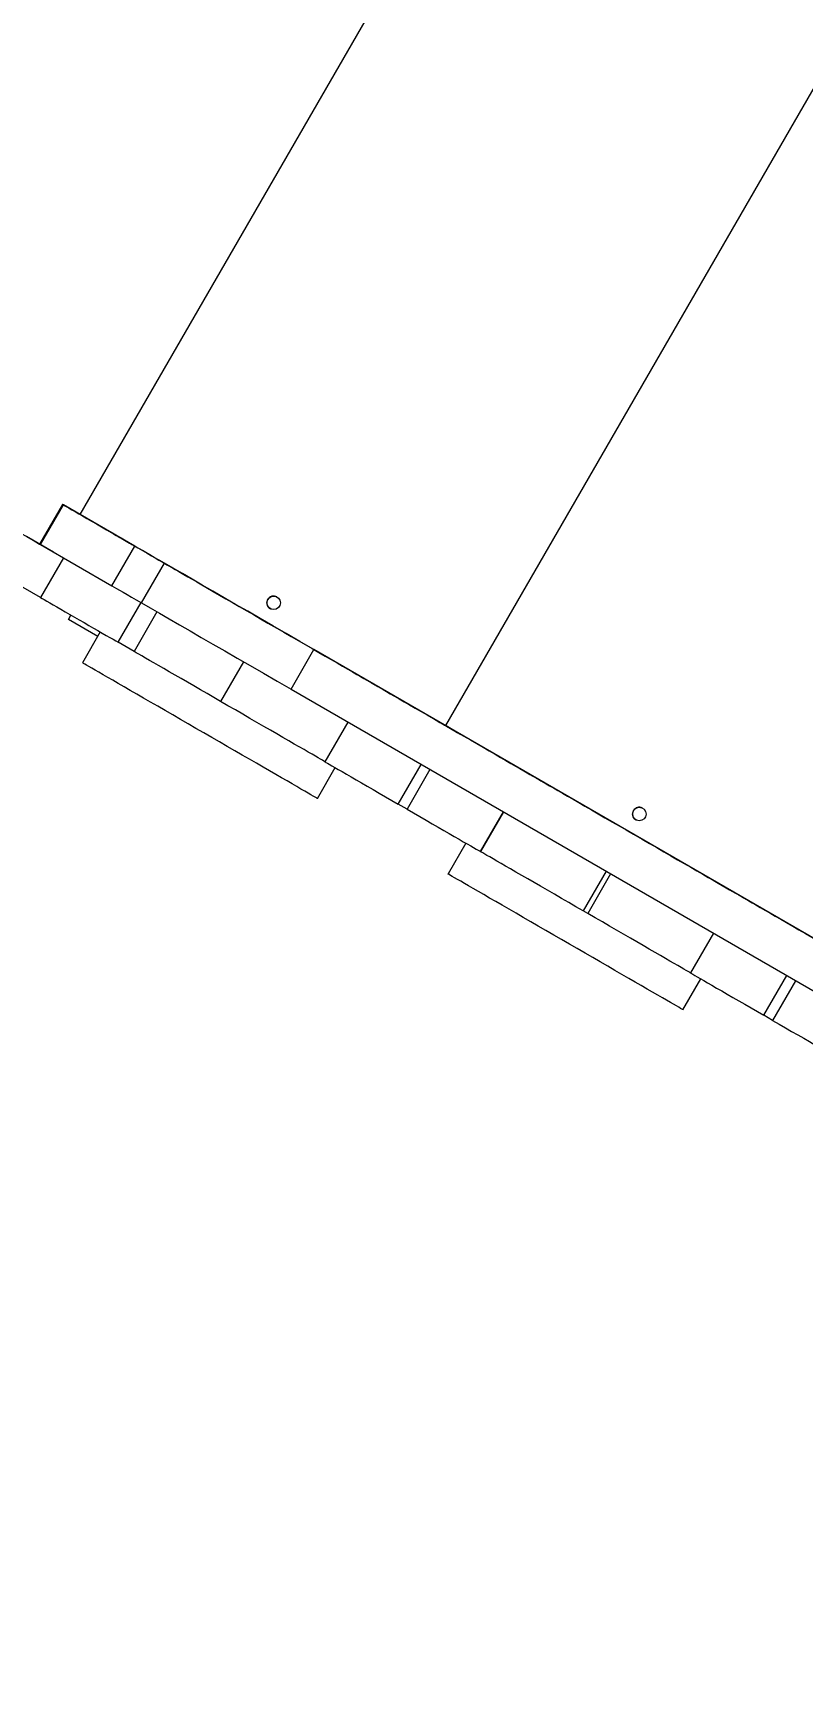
# Model space of a CAD drawing. Header units: millimetres. Extents: x -6431 to 4834, y -6422 to 4807.
# Drawn here: x -1316 to -862, y 1842 to 2816 of the extents above; entities that cross this region are included whole.
import ezdxf

# ---------------------------------------------------------------- set-up
doc = ezdxf.new("R2010")
doc.units = ezdxf.units.MM
for name, color, linetype in [('DIKOM_ОБЪЕКТ', 7, 'Continuous'), ('DIKOM_РАЗМЕР_ЗОНА', 7, 'Continuous'), ('DIKOM_РАЗМЕР_ОБЪЕКТА', 7, 'Continuous')]:
    doc.layers.add(name, color=color, linetype=linetype)
doc.styles.add('style1', font='arial.ttf', dxfattribs={"width": 0.8})
doc.dimstyles.new('1-50', dxfattribs={"dimtxt": 300, "dimasz": 200, "dimexe": 100, "dimexo": 0, "dimgap": 100, "dimtad": 0, "dimdec": 0, "dimtxsty": 'style1', "dimcen": 0, "dimclrd": 7, "dimclre": 7, "dimadec": 1, "dimazin": 2, "dimtfac": 1, "dimtdec": 0, "dimtmove": 1, "dimatfit": 3, "dimfxl": 0, "dimlwd": 25, "dimlwe": 18, "dimarcsym": 0})

# ---------------------------------------------------------------- blocks, each defined once
blk = doc.blocks.new('*D14')
at = {"layer": 'Defpoints', "color": 0, "transparency": 16777216}
for p in [(-4591.6, 3116.88), (-1009.02, 3116.88), (-855.67, -3383.04)]:
    blk.add_point(p, dxfattribs=at)
at = {"layer": 'DIKOM_РАЗМЕР_ОБЪЕКТА', "color": 7, "lineweight": 18, "transparency": 16777216}
for p, q in [((-1009.02, 3116.88), (-4691.6, 3116.88)), ((-855.67, -3383.04), (-4691.6, -3383.04))]:
    blk.add_line(p, q, dxfattribs=at)
at = {"layer": 'DIKOM_РАЗМЕР_ОБЪЕКТА', "color": 7, "lineweight": 25, "transparency": 16777216}
for p, q in [((-4591.6, 2916.88), (-4591.6, 1246.23)), ((-4591.6, -3183.04), (-4591.6, 329.02))]:
    blk.add_line(p, q, dxfattribs=at)
at = {"layer": 'DIKOM_РАЗМЕР_ОБЪЕКТА', "color": 7, "transparency": 16777216}
for points in [[(-4624.93, 2916.88), (-4558.27, 2916.88), (-4591.6, 3116.88)], [(-4624.93, -3183.04), (-4558.27, -3183.04), (-4591.6, -3383.04)]]:
    blk.add_solid(points, dxfattribs=at)
at = {"layer": 'DIKOM_РАЗМЕР_ОБЪЕКТА', "color": 0, "transparency": 16777216, "insert": (-4591.6, 787.62), "char_height": 300, "attachment_point": 5, "rotation": 90, "style": 'style1'}
blk.add_mtext('6500', dxfattribs=at)
blk = doc.blocks.new('*D15')
at = {"layer": 'Defpoints', "color": 0, "transparency": 16777216}
for p in [(-6233.64, 4807.32), (-1204.89, 4807.32), (-909.67, -5506.57)]:
    blk.add_point(p, dxfattribs=at)
at = {"layer": 'DIKOM_РАЗМЕР_ЗОНА', "color": 7, "lineweight": 18, "transparency": 16777216}
for p, q in [((-1204.89, 4807.32), (-6333.64, 4807.32)), ((-909.67, -5506.57), (-6333.64, -5506.57))]:
    blk.add_line(p, q, dxfattribs=at)
at = {"layer": 'DIKOM_РАЗМЕР_ЗОНА', "color": 7, "lineweight": 25, "transparency": 16777216}
for p, q in [((-6233.64, 4607.32), (-6233.64, 1218.51)), ((-6233.64, -5306.57), (-6233.64, 138.73))]:
    blk.add_line(p, q, dxfattribs=at)
at = {"layer": 'DIKOM_РАЗМЕР_ЗОНА', "color": 7, "transparency": 16777216}
for points in [[(-6266.98, 4607.32), (-6200.31, 4607.32), (-6233.64, 4807.32)], [(-6266.98, -5306.57), (-6200.31, -5306.57), (-6233.64, -5506.57)]]:
    blk.add_solid(points, dxfattribs=at)
at = {"layer": 'DIKOM_РАЗМЕР_ЗОНА', "color": 0, "transparency": 16777216, "insert": (-6233.64, 678.62), "char_height": 300, "attachment_point": 5, "rotation": 90, "style": 'style1'}
blk.add_mtext('10300', dxfattribs=at)

msp = doc.modelspace()

# ---------------------------------------------------------------- linework, layer by layer
at = {"layer": 'DIKOM_ОБЪЕКТ', "color": 7, "linetype": 'Continuous', "lineweight": 15}
for p, q in [((-992.72, 3045.12), (-1288.72, 2532.43)), ((-777.09, 2920.62), (-1073.09, 2407.94)), ((-1299.03, 2538.38), (-1312.53, 2515)), ((-1311.97, 2514.68), (-1298.47, 2538.06)), ((-1256.35, 2513.74), (-1298.47, 2538.06)), ((-1304.27, 2510.23), (-1320.3, 2519.49)), ((-1311.97, 2514.68), (-1269.85, 2490.36)), ((-1269.85, 2490.36), (-1256.35, 2513.74)), ((-1298.5, 2506.9), (-1312, 2483.52)), ((-1252.42, 2480.3), (-1238.92, 2503.68)), ((-1312, 2483.52), (-1333.81, 2496.11)), ((-1235.04, 2501.44), (-1235.05, 2501.44)), ((-1235.04, 2501.44), (-1235.04, 2501.44)), ((-1235.04, 2501.44), (-1235.04, 2501.44)), ((-1266.16, 2457.05), (-1252.66, 2480.43)), ((-1243.31, 2475.04), (-1256.81, 2451.65)), ((-1295.53, 2470.54), (-1294.03, 2473.14)), ((-1278.25, 2460.57), (-1295.53, 2470.54)), ((-1177.9, 2468.44), (-1172.7, 2465.44)), ((-1276.75, 2463.17), (-1287.25, 2444.98)), ((-1256.81, 2451.65), (-1266.16, 2457.05)), ((-1192.29, 2445.58), (-1205.79, 2422.2)), ((-1164.21, 2429.37), (-1150.71, 2452.75)), ((-546.22, 2103.75), (-1150.71, 2452.75)), ((-1164.21, 2429.37), (-559.72, 2080.36)), ((-1115.54, 2432.44), (-1115.54, 2432.44)), ((-1130.78, 2410.06), (-1144.28, 2386.68)), ((-1068.77, 2405.44), (-1066.17, 2403.94)), ((-1148.69, 2364.98), (-1138.19, 2383.17)), ((-1100.98, 2361.68), (-1087.48, 2385.06)), ((-1082.28, 2382.06), (-1095.78, 2358.68)), ((-1019.41, 2376.94), (-1019.43, 2376.95)), ((-1019.41, 2376.94), (-1019.41, 2376.94)), ((-1095.78, 2358.68), (-1100.98, 2361.68)), ((-1052.48, 2333.68), (-1038.98, 2357.06)), ((-1038.98, 2357.06), (-1052.48, 2333.68)), ((-1061.13, 2338.67), (-1071.63, 2320.49)), ((-962.27, 2343.96), (-957.08, 2340.96)), ((-1052.48, 2333.68), (-1052.48, 2333.68)), ((-978.35, 2322.06), (-991.85, 2298.68)), ((-975.75, 2320.56), (-989.25, 2297.18)), ((-899.92, 2307.95), (-899.92, 2307.95)), ((-989.25, 2297.18), (-991.85, 2298.68)), ((-915.15, 2285.57), (-928.65, 2262.19)), ((-885.36, 2237.19), (-871.86, 2260.57)), ((-933.06, 2240.49), (-922.56, 2258.67)), ((-866.66, 2257.57), (-880.16, 2234.19)), ((-880.16, 2234.19), (-885.36, 2237.19))]:
    msp.add_line(p, q, dxfattribs=at)
at = {"layer": 'DIKOM_ОБЪЕКТ', "color": 7, "linetype": 'Continuous', "lineweight": 15, "flags": 128}
for points in [[(-1345.51, 2534.04), (-1345.36, 2533.95), (-1344.88, 2533.68), (-1344.09, 2533.22), (-1343, 2532.59), (-1341.59, 2531.78), (-1339.88, 2530.79), (-1337.88, 2529.64), (-1335.59, 2528.31), (-1333.02, 2526.83), (-1330.18, 2525.19), (-1327.08, 2523.4), (-1323.73, 2521.47), (-1320.14, 2519.4), (-1316.34, 2517.2), (-1312.53, 2515)], [(-1298.47, 2538.06), (-1298.9, 2538.31), (-1299.03, 2538.38), (-1298.85, 2538.28), (-1298.36, 2538), (-1297.58, 2537.54), (-1296.49, 2536.92), (-1295.13, 2536.13), (-1293.5, 2535.19), (-1291.61, 2534.1), (-1289.48, 2532.87), (-1287.14, 2531.52), (-1284.61, 2530.06), (-1281.91, 2528.5), (-1279.06, 2526.86), (-1276.1, 2525.15), (-1273.06, 2523.39), (-1269.95, 2521.59), (-1266.82, 2519.78), (-1263.69, 2517.98), (-1260.59, 2516.19), (-1257.55, 2514.43), (-1254.6, 2512.73), (-1251.78, 2511.1), (-1249.1, 2509.55), (-1246.59, 2508.11), (-1244.28, 2506.77), (-1242.19, 2505.56), (-1240.33, 2504.49), (-1238.73, 2503.57), (-1237.41, 2502.8), (-1236.37, 2502.2), (-1235.62, 2501.77), (-1235.18, 2501.52), (-1235.04, 2501.44)], [(-1312.53, 2515), (-1312.4, 2514.93), (-1311.97, 2514.68)], [(-1270.5, 2521.91), (-1270.34, 2521.82), (-1269.9, 2521.56), (-1269.19, 2521.16), (-1268.3, 2520.64), (-1267.29, 2520.06), (-1266.26, 2519.46), (-1265.3, 2518.91), (-1264.5, 2518.44), (-1263.91, 2518.11), (-1263.61, 2517.93), (-1263.61, 2517.93), (-1263.91, 2518.11), (-1264.49, 2518.44), (-1265.3, 2518.91), (-1266.26, 2519.46), (-1267.29, 2520.06), (-1268.3, 2520.64), (-1269.19, 2521.16), (-1269.9, 2521.56), (-1270.34, 2521.82), (-1270.5, 2521.91)], [(-1264.72, 2518.57), (-1264.57, 2518.49), (-1264.12, 2518.23), (-1263.42, 2517.82), (-1262.52, 2517.3), (-1261.52, 2516.72), (-1260.49, 2516.13), (-1259.53, 2515.57), (-1258.72, 2515.11), (-1258.14, 2514.77), (-1257.83, 2514.6), (-1257.83, 2514.6), (-1258.14, 2514.77), (-1258.72, 2515.11), (-1259.53, 2515.57), (-1260.49, 2516.13), (-1261.52, 2516.72), (-1262.52, 2517.3), (-1263.42, 2517.82), (-1264.12, 2518.23), (-1264.57, 2518.49), (-1264.72, 2518.57)], [(-1238.92, 2503.68), (-1242.03, 2505.47), (-1244.88, 2507.12), (-1247.47, 2508.61), (-1249.79, 2509.95), (-1251.84, 2511.14), (-1253.62, 2512.17), (-1255.13, 2513.03), (-1256.35, 2513.74)], [(-1150.71, 2452.75), (-1158.99, 2457.53), (-1167.05, 2462.18), (-1174.88, 2466.7), (-1182.47, 2471.08), (-1189.81, 2475.32), (-1196.9, 2479.42), (-1203.73, 2483.36), (-1210.3, 2487.15), (-1216.59, 2490.79), (-1222.61, 2494.26), (-1228.34, 2497.57), (-1233.78, 2500.71), (-1238.92, 2503.68)], [(-1235.05, 2501.44), (-1234.89, 2501.35), (-1234.41, 2501.07), (-1233.62, 2500.62), (-1232.51, 2499.98), (-1231.1, 2499.16), (-1229.39, 2498.18), (-1227.39, 2497.02), (-1225.12, 2495.71), (-1222.58, 2494.24), (-1219.79, 2492.63), (-1216.77, 2490.89), (-1213.53, 2489.02), (-1210.09, 2487.03), (-1206.47, 2484.94), (-1202.7, 2482.76), (-1198.78, 2480.5), (-1194.74, 2478.17), (-1190.61, 2475.79), (-1186.41, 2473.36), (-1182.17, 2470.91), (-1177.9, 2468.44)], [(-1312, 2483.52), (-1311.08, 2482.98), (-1309.85, 2482.28), (-1308.35, 2481.41), (-1306.58, 2480.39), (-1304.57, 2479.23), (-1302.35, 2477.94), (-1299.94, 2476.55), (-1297.38, 2475.08), (-1294.7, 2473.53), (-1291.94, 2471.93), (-1289.13, 2470.31), (-1286.3, 2468.68), (-1283.5, 2467.06), (-1280.77, 2465.49), (-1278.13, 2463.96), (-1275.63, 2462.52), (-1273.29, 2461.17), (-1271.15, 2459.93), (-1269.23, 2458.82), (-1267.56, 2457.86), (-1266.16, 2457.05)], [(-1269.85, 2490.36), (-1268.63, 2489.65), (-1267.12, 2488.78), (-1265.34, 2487.76), (-1263.29, 2486.57), (-1260.97, 2485.23), (-1258.38, 2483.74), (-1255.53, 2482.09), (-1252.42, 2480.3)], [(-1252.42, 2480.3), (-1247.28, 2477.33), (-1241.84, 2474.19), (-1236.11, 2470.88), (-1230.09, 2467.4), (-1223.8, 2463.77), (-1217.23, 2459.98), (-1210.4, 2456.03), (-1203.31, 2451.94), (-1195.97, 2447.7), (-1188.38, 2443.32), (-1180.55, 2438.8), (-1172.49, 2434.15), (-1164.21, 2429.37)], [(-1172.7, 2465.44), (-1168.43, 2462.98), (-1164.18, 2460.53), (-1159.98, 2458.1), (-1155.85, 2455.72), (-1151.82, 2453.39), (-1147.9, 2451.13), (-1144.12, 2448.94), (-1140.5, 2446.86), (-1137.06, 2444.87), (-1133.82, 2443), (-1130.8, 2441.25), (-1128.01, 2439.64), (-1125.47, 2438.18), (-1123.2, 2436.87), (-1121.2, 2435.71), (-1119.49, 2434.72), (-1118.08, 2433.91), (-1116.97, 2433.27), (-1116.18, 2432.81), (-1115.7, 2432.54), (-1115.54, 2432.44)], [(-1148.69, 2364.98), (-1148.69, 2364.98), (-1148.84, 2365.07), (-1149.31, 2365.34), (-1150.08, 2365.78), (-1151.15, 2366.4), (-1152.52, 2367.2), (-1154.19, 2368.16), (-1156.14, 2369.28), (-1158.36, 2370.57), (-1160.86, 2372), (-1163.6, 2373.59), (-1166.59, 2375.32), (-1169.81, 2377.18), (-1173.25, 2379.16), (-1176.88, 2381.26), (-1180.7, 2383.46), (-1184.68, 2385.76), (-1188.81, 2388.15), (-1193.08, 2390.61), (-1197.45, 2393.13), (-1201.92, 2395.71), (-1206.45, 2398.33), (-1211.04, 2400.98), (-1215.66, 2403.65), (-1220.29, 2406.32), (-1224.91, 2408.99), (-1229.5, 2411.64), (-1234.04, 2414.26), (-1238.5, 2416.83), (-1242.88, 2419.36), (-1247.14, 2421.82), (-1251.27, 2424.21), (-1255.26, 2426.51), (-1259.07, 2428.71), (-1262.71, 2430.81), (-1266.14, 2432.79), (-1269.36, 2434.65), (-1272.35, 2436.37), (-1275.09, 2437.96), (-1277.58, 2439.4), (-1279.81, 2440.68), (-1281.76, 2441.81), (-1283.42, 2442.77), (-1284.79, 2443.56), (-1285.87, 2444.18), (-1286.64, 2444.62), (-1287.1, 2444.89), (-1287.25, 2444.98), (-1287.25, 2444.98)], [(-1205.79, 2422.2), (-1209.79, 2424.5), (-1213.77, 2426.8), (-1217.71, 2429.08), (-1221.6, 2431.32), (-1225.39, 2433.51), (-1229.08, 2435.64), (-1232.64, 2437.7), (-1236.05, 2439.67), (-1239.28, 2441.53), (-1242.32, 2443.29), (-1245.15, 2444.92), (-1247.75, 2446.42), (-1250.1, 2447.78), (-1252.2, 2448.99), (-1254.02, 2450.04), (-1255.56, 2450.93), (-1256.81, 2451.65)], [(-1115.54, 2432.44), (-1115.38, 2432.35), (-1114.9, 2432.07), (-1114.11, 2431.62), (-1113, 2430.98), (-1111.6, 2430.17), (-1109.9, 2429.19), (-1107.92, 2428.04), (-1105.67, 2426.75), (-1103.18, 2425.31), (-1100.44, 2423.73), (-1097.49, 2422.02), (-1094.35, 2420.21), (-1091.03, 2418.29), (-1087.55, 2416.29), (-1083.95, 2414.21), (-1080.25, 2412.07), (-1076.47, 2409.88), (-1072.63, 2407.67), (-1068.77, 2405.44)], [(-1144.28, 2386.68), (-1144.42, 2386.76), (-1144.89, 2387.04), (-1145.67, 2387.49), (-1146.76, 2388.12), (-1148.16, 2388.92), (-1149.84, 2389.9), (-1151.82, 2391.03), (-1154.06, 2392.33), (-1156.58, 2393.78), (-1159.34, 2395.38), (-1162.34, 2397.11), (-1165.56, 2398.97), (-1168.98, 2400.95), (-1172.6, 2403.03), (-1176.37, 2405.21), (-1180.3, 2407.48), (-1184.36, 2409.82), (-1188.52, 2412.22), (-1192.76, 2414.68), (-1197.07, 2417.16), (-1201.42, 2419.67), (-1205.79, 2422.2)], [(-1074.94, 2409), (-1074.79, 2408.91), (-1074.34, 2408.66), (-1073.64, 2408.25), (-1072.74, 2407.73), (-1071.73, 2407.15), (-1070.7, 2406.56), (-1069.74, 2406), (-1068.94, 2405.54), (-1068.35, 2405.2), (-1068.05, 2405.03), (-1068.05, 2405.03), (-1068.35, 2405.2), (-1068.94, 2405.54), (-1069.74, 2406), (-1070.7, 2406.56), (-1071.73, 2407.15), (-1072.74, 2407.73), (-1073.63, 2408.25), (-1074.34, 2408.66), (-1074.79, 2408.91), (-1074.94, 2409)], [(-1071.04, 2406.75), (-1070.88, 2406.66), (-1070.43, 2406.4), (-1069.73, 2406), (-1068.84, 2405.48), (-1067.83, 2404.9), (-1066.8, 2404.3), (-1065.84, 2403.75), (-1065.03, 2403.28), (-1064.45, 2402.95), (-1064.15, 2402.77), (-1064.15, 2402.77), (-1064.45, 2402.95), (-1065.03, 2403.28), (-1065.84, 2403.75), (-1066.8, 2404.3), (-1067.83, 2404.9), (-1068.84, 2405.48), (-1069.73, 2406), (-1070.43, 2406.4), (-1070.88, 2406.66), (-1071.04, 2406.75)], [(-1066.17, 2403.94), (-1062.31, 2401.71), (-1058.47, 2399.5), (-1054.69, 2397.31), (-1050.99, 2395.17), (-1047.39, 2393.09), (-1043.91, 2391.09), (-1040.59, 2389.17), (-1037.45, 2387.36), (-1034.5, 2385.65), (-1031.77, 2384.08), (-1029.27, 2382.63), (-1027.02, 2381.34), (-1025.04, 2380.2), (-1023.35, 2379.22), (-1021.94, 2378.4), (-1020.84, 2377.77), (-1020.05, 2377.31), (-1019.57, 2377.03), (-1019.41, 2376.94)], [(-1144.28, 2386.68), (-1144.11, 2386.59), (-1143.62, 2386.3), (-1142.8, 2385.83), (-1141.67, 2385.17), (-1140.22, 2384.34), (-1138.48, 2383.33), (-1136.45, 2382.16), (-1134.15, 2380.83), (-1131.6, 2379.36), (-1128.81, 2377.75), (-1125.81, 2376.02), (-1122.63, 2374.18), (-1119.28, 2372.25), (-1115.79, 2370.23), (-1112.18, 2368.15), (-1108.5, 2366.02), (-1104.75, 2363.86), (-1100.98, 2361.68)], [(-1019.43, 2376.95), (-1019.27, 2376.86), (-1018.79, 2376.58), (-1018, 2376.13), (-1016.89, 2375.49), (-1015.48, 2374.67), (-1013.77, 2373.69), (-1011.77, 2372.53), (-1009.5, 2371.22), (-1006.96, 2369.75), (-1004.17, 2368.15), (-1001.15, 2366.4), (-997.91, 2364.53), (-994.47, 2362.54), (-990.85, 2360.45), (-987.07, 2358.27), (-983.16, 2356.01), (-979.12, 2353.68), (-974.99, 2351.3), (-970.79, 2348.87), (-966.55, 2346.42), (-962.27, 2343.96)], [(-1095.78, 2358.68), (-1092.01, 2356.5), (-1088.26, 2354.34), (-1084.57, 2352.21), (-1080.97, 2350.13), (-1077.48, 2348.12), (-1074.13, 2346.18), (-1070.94, 2344.34), (-1067.95, 2342.61), (-1065.16, 2341), (-1062.61, 2339.53), (-1060.31, 2338.2), (-1058.28, 2337.03), (-1056.54, 2336.02), (-1055.09, 2335.19), (-1053.95, 2334.53), (-1053.14, 2334.06), (-1052.64, 2333.78), (-1052.48, 2333.68)], [(-957.08, 2340.96), (-952.81, 2338.49), (-948.56, 2336.04), (-944.36, 2333.61), (-940.23, 2331.23), (-936.2, 2328.9), (-932.28, 2326.64), (-928.5, 2324.45), (-924.88, 2322.37), (-921.44, 2320.38), (-918.2, 2318.51), (-915.18, 2316.76), (-912.39, 2315.15), (-909.85, 2313.69), (-907.58, 2312.38), (-905.58, 2311.22), (-903.87, 2310.23), (-902.46, 2309.42), (-901.35, 2308.78), (-900.56, 2308.32), (-900.08, 2308.05), (-899.92, 2307.95)], [(-991.85, 2298.68), (-996.17, 2301.17), (-1000.48, 2303.66), (-1004.74, 2306.12), (-1008.93, 2308.54), (-1013.04, 2310.91), (-1017.03, 2313.22), (-1020.9, 2315.45), (-1024.63, 2317.6), (-1028.18, 2319.65), (-1031.55, 2321.6), (-1034.72, 2323.43), (-1037.67, 2325.13), (-1040.38, 2326.7), (-1042.85, 2328.12), (-1045.06, 2329.4), (-1047, 2330.52), (-1048.65, 2331.47), (-1050.02, 2332.26), (-1051.09, 2332.88), (-1051.86, 2333.32), (-1052.32, 2333.59), (-1052.48, 2333.68)], [(-933.06, 2240.49), (-933.06, 2240.49), (-933.22, 2240.58), (-933.68, 2240.84), (-934.45, 2241.29), (-935.53, 2241.91), (-936.9, 2242.7), (-938.56, 2243.66), (-940.51, 2244.79), (-942.74, 2246.07), (-945.23, 2247.51), (-947.97, 2249.1), (-950.96, 2250.82), (-954.18, 2252.68), (-957.62, 2254.66), (-961.25, 2256.76), (-965.07, 2258.97), (-969.05, 2261.27), (-973.19, 2263.65), (-977.45, 2266.11), (-981.82, 2268.64), (-986.29, 2271.22), (-990.83, 2273.84), (-995.41, 2276.49), (-1000.03, 2279.15), (-1004.66, 2281.83), (-1009.28, 2284.49), (-1013.87, 2287.14), (-1018.41, 2289.76), (-1022.88, 2292.34), (-1027.25, 2294.87), (-1031.51, 2297.33), (-1035.64, 2299.71), (-1039.63, 2302.01), (-1043.44, 2304.22), (-1047.08, 2306.31), (-1050.51, 2308.3), (-1053.73, 2310.16), (-1056.72, 2311.88), (-1059.47, 2313.47), (-1061.96, 2314.91), (-1064.18, 2316.19), (-1066.13, 2317.31), (-1067.79, 2318.28), (-1069.17, 2319.07), (-1070.24, 2319.69), (-1071.01, 2320.13), (-1071.47, 2320.4), (-1071.63, 2320.49), (-1071.63, 2320.49)], [(-899.92, 2307.95), (-899.76, 2307.86), (-899.28, 2307.58), (-898.48, 2307.13), (-897.38, 2306.49), (-895.97, 2305.68), (-894.28, 2304.7), (-892.3, 2303.55), (-890.05, 2302.26), (-887.55, 2300.82), (-884.82, 2299.24), (-881.87, 2297.53), (-878.73, 2295.72), (-875.4, 2293.8), (-871.93, 2291.8), (-868.33, 2289.72), (-864.63, 2287.58), (-860.84, 2285.39), (-857.01, 2283.18), (-853.15, 2280.95)], [(-928.65, 2262.19), (-928.79, 2262.27), (-929.25, 2262.54), (-930.02, 2262.98), (-931.09, 2263.6), (-932.46, 2264.39), (-934.11, 2265.34), (-936.05, 2266.46), (-938.26, 2267.73), (-940.72, 2269.16), (-943.44, 2270.73), (-946.39, 2272.43), (-949.55, 2274.26), (-952.92, 2276.2), (-956.48, 2278.26), (-960.2, 2280.4), (-964.07, 2282.64), (-968.07, 2284.95), (-972.17, 2287.32), (-976.37, 2289.74), (-980.62, 2292.2), (-984.93, 2294.68), (-989.25, 2297.18)], [(-928.65, 2262.19), (-928.49, 2262.1), (-928, 2261.81), (-927.18, 2261.34), (-926.04, 2260.68), (-924.6, 2259.85), (-922.85, 2258.84), (-920.82, 2257.67), (-918.53, 2256.34), (-915.97, 2254.87), (-913.19, 2253.26), (-910.19, 2251.53), (-907.01, 2249.69), (-903.66, 2247.76), (-900.17, 2245.74), (-896.56, 2243.66), (-892.87, 2241.53), (-889.13, 2239.37), (-885.36, 2237.19)], [(-880.16, 2234.19), (-876.39, 2232.01), (-872.64, 2229.85), (-868.95, 2227.72), (-865.35, 2225.64), (-861.86, 2223.63), (-858.51, 2221.69), (-855.32, 2219.85), (-852.33, 2218.12), (-849.54, 2216.51), (-846.99, 2215.04), (-844.69, 2213.71), (-842.66, 2212.54), (-840.91, 2211.53), (-839.47, 2210.7), (-838.33, 2210.04), (-837.51, 2209.57), (-837.02, 2209.29), (-836.85, 2209.19)]]:
    msp.add_lwpolyline(points, dxfattribs=at)
at = {"layer": 'DIKOM_ОБЪЕКТ', "color": 7, "linetype": 'Continuous', "lineweight": 15}
for centre in [(-1174.47, 2480.32), (-958.84, 2355.83)]:
    msp.add_circle(centre, 4, dxfattribs=at)
for centre in [(-1174.46, 2480.32), (-958.84, 2355.83)]:
    msp.add_arc(centre, 4, 61.18119, 241.18119, dxfattribs=at)

# ---------------------------------------------------------------- dimensions: what is measured, and where the dimension line sits
at = {"layer": 'DIKOM_РАЗМЕР_ЗОНА'}
dim = msp.add_linear_dim(base=(-6233.64, 4807.32), p1=(-909.67, -5506.57), p2=(-1204.89, 4807.32), angle=90, text='10300', dimstyle='1-50', override={"dimscale": 1, "dimtix": 0, "dimtofl": 1, "dimtmove": 1, "dimatfit": 3}, dxfattribs=at)
dim.commit()
dim.dimension.update_dxf_attribs({"geometry": '*D15', "text_midpoint": (-6233.64, 678.62), "dimtype": 160})
at = {"layer": 'DIKOM_РАЗМЕР_ОБЪЕКТА'}
dim = msp.add_linear_dim(base=(-4591.6, 3116.88), p1=(-855.67, -3383.04), p2=(-1009.02, 3116.88), angle=90, dimstyle='1-50', override={"dimscale": 1, "dimtix": 0, "dimtofl": 1, "dimtmove": 1, "dimatfit": 3}, dxfattribs=at)
dim.commit()
dim.dimension.update_dxf_attribs({"geometry": '*D14', "text_midpoint": (-4591.6, 787.62), "dimtype": 160})

doc.saveas('drawing.dxf')
